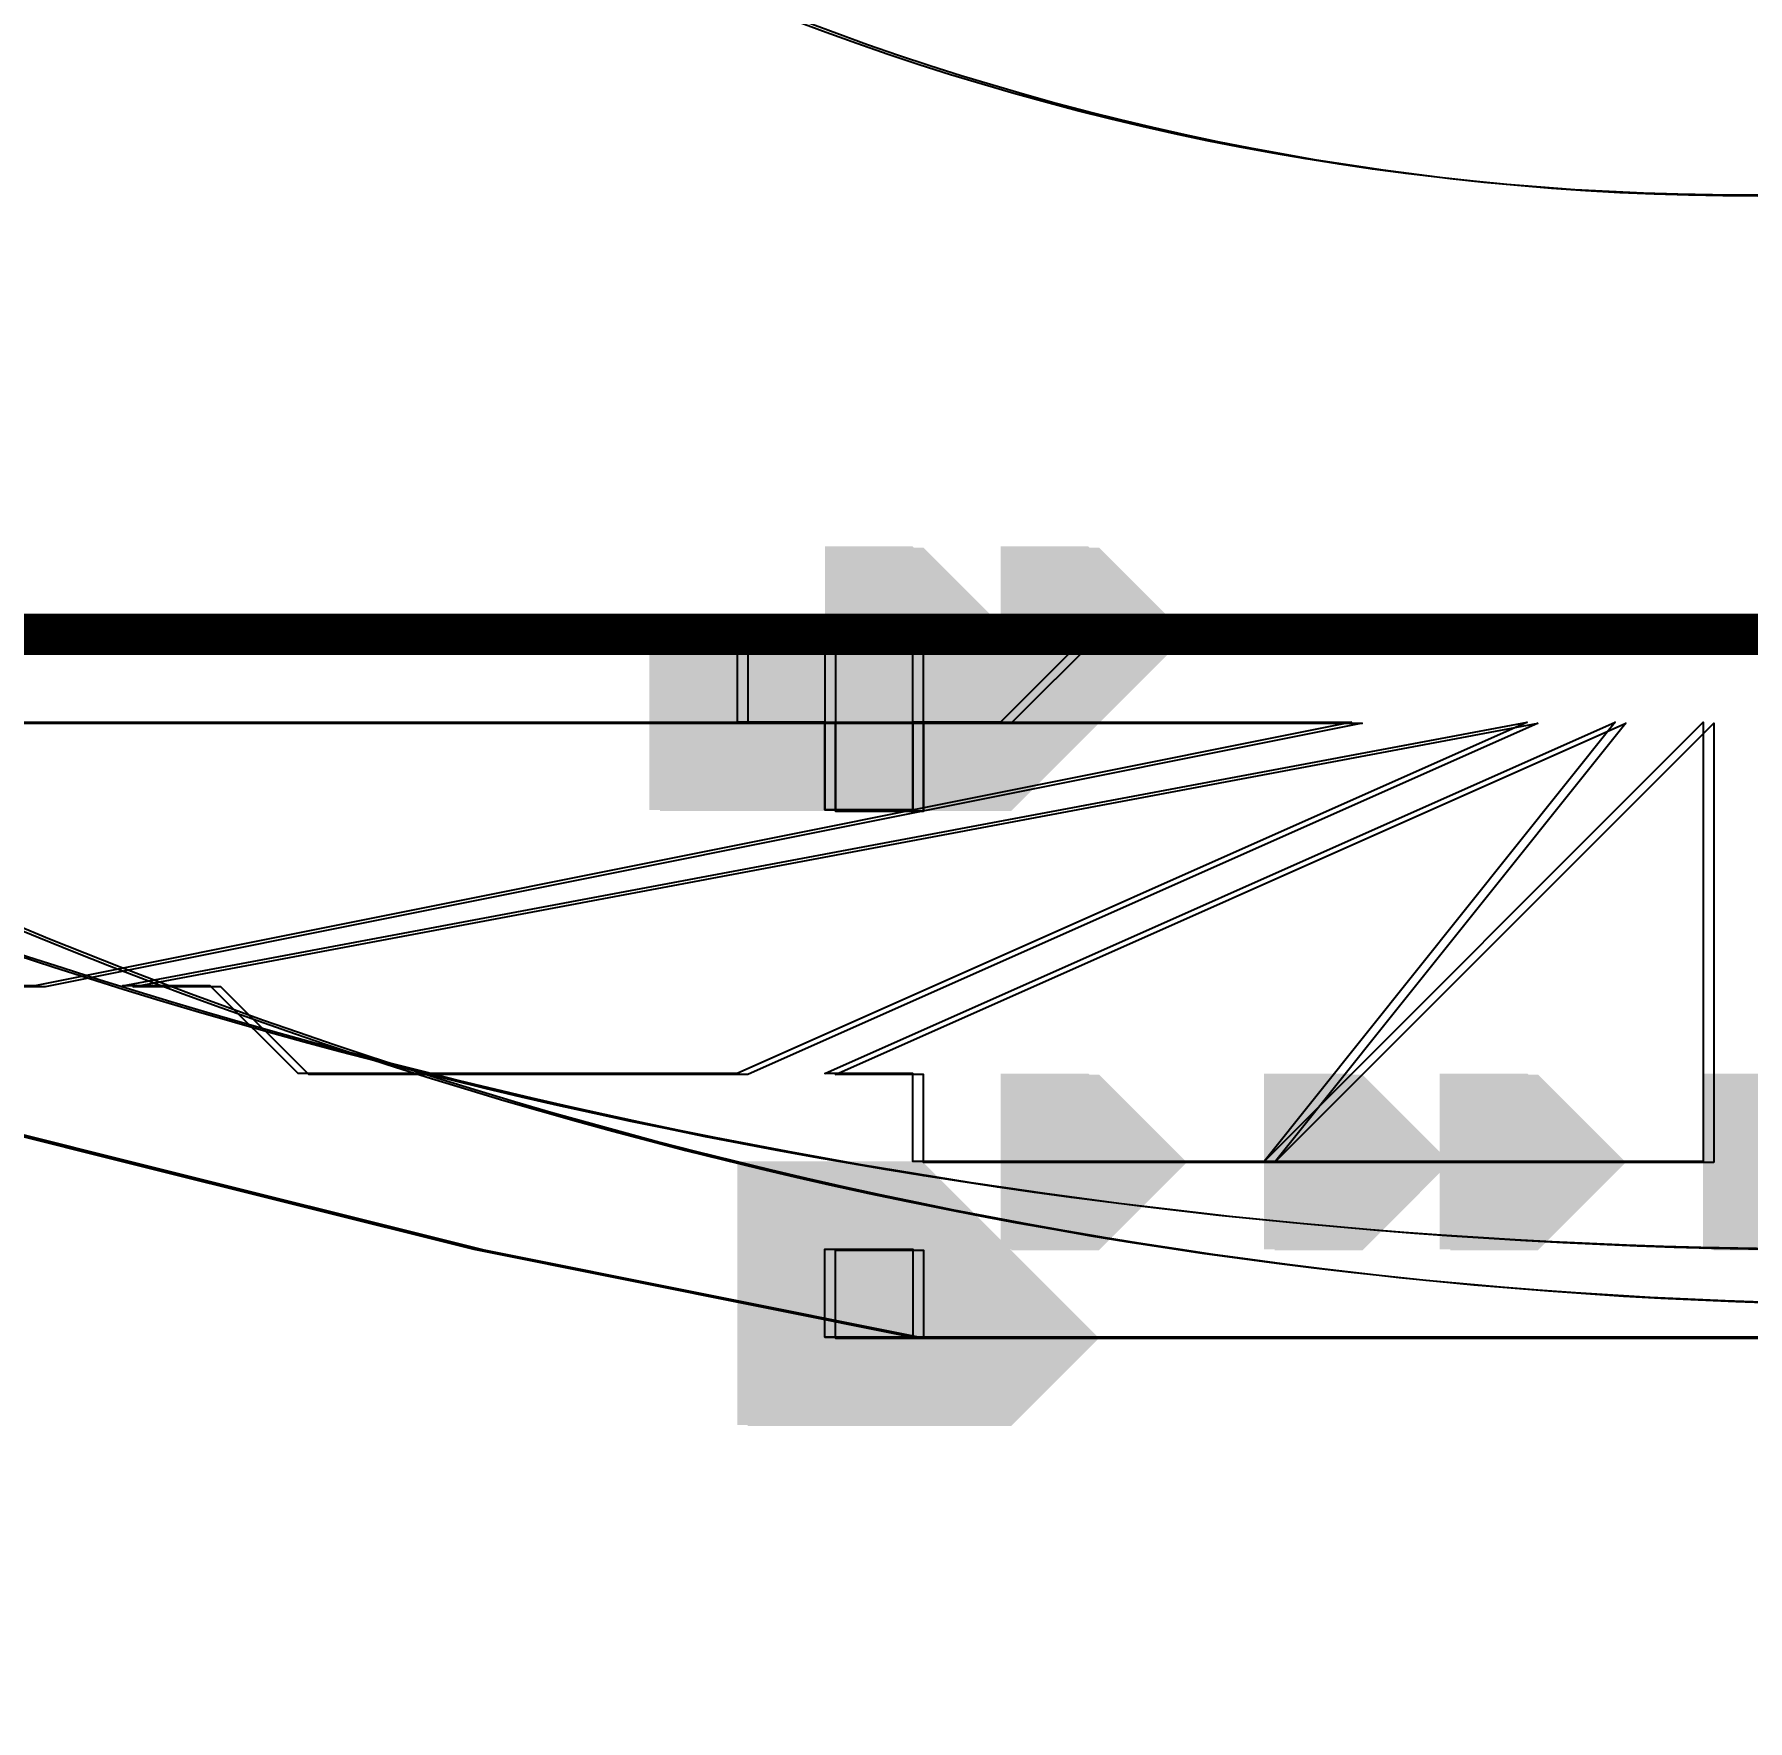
# Model space of a CAD drawing. Header units: millimetres. Extents: x -8689834 to 9419935, y -370377 to 166066.
# Drawn here: x -203899.9 to -203817.3, y 95892.4 to 95973.6 of the extents above; entities that cross this region are included whole.
import ezdxf
from ezdxf import colors
from ezdxf.entities.mleader import LeaderData, LeaderLine
from ezdxf.math import Vec2, Vec3

# ---------------------------------------------------------------- set-up
doc = ezdxf.new("R2010")
doc.units = ezdxf.units.MM
doc.header["$MEASUREMENT"] = 0
doc.layers.get('0').update_dxf_attribs({"color": 250, "lineweight": 9})
doc.layers.add('АР_Отметки', color=250, linetype='Continuous', lineweight=15)
doc.layers.add('ТХ_обор_бытовое', color=14, linetype='Continuous')
doc.styles.add('ISOCPEUR', font='isocpeur.ttf', dxfattribs={"width": 0.7})

# ---------------------------------------------------------------- blocks, each defined once
blk = doc.blocks.new('_DotSmall')
at = {"color": 0, "linetype": 'ByBlock', "const_width": 0.5}
blk.add_lwpolyline([(-0.0625, 0, 1), (0.0625, 0, 1)], format="xyb", close=True, dxfattribs=at)
blk = doc.blocks.new('У300')
at = {"layer": 'ТХ_обор_бытовое', "transparency": 33554559}
for points in [[(-230546.279, 67358.001), (-230550.512, 67358.001), (-230550.512, 67353.768), (-230546.279, 67349.534), (-230542.046, 67353.768), (-230542.046, 67358.001)], [(-230546.279, 67358.001), (-230550.512, 67358.001), (-230550.512, 67353.768), (-230546.279, 67349.534), (-230542.046, 67353.768), (-230542.046, 67358.001)], [(-230546.228, 67358.512), (-230550.461, 67358.512), (-230550.461, 67354.278), (-230546.228, 67350.045), (-230541.994, 67354.278), (-230541.994, 67358.512)], [(-230546.228, 67358.512), (-230550.461, 67358.512), (-230550.461, 67354.278), (-230546.228, 67350.045), (-230541.994, 67354.278), (-230541.994, 67358.512)], [(-230575.913, 67353.768), (-230580.146, 67353.768), (-230580.146, 67349.534), (-230575.913, 67345.301), (-230571.679, 67349.534), (-230571.679, 67353.768)], [(-230575.913, 67353.768), (-230580.146, 67353.768), (-230580.146, 67349.534), (-230575.913, 67345.301), (-230571.679, 67349.534), (-230571.679, 67353.768)], [(-230575.913, 67353.768), (-230580.146, 67353.768), (-230580.146, 67349.534), (-230575.913, 67345.301), (-230571.679, 67349.534), (-230571.679, 67353.768)], [(-230575.913, 67353.768), (-230580.146, 67353.768), (-230580.146, 67349.534), (-230575.913, 67345.301), (-230571.679, 67349.534), (-230571.679, 67353.768)], [(-230575.913, 67353.768), (-230580.146, 67353.768), (-230580.146, 67349.534), (-230575.913, 67345.301), (-230571.679, 67349.534), (-230571.679, 67353.768)], [(-230575.913, 67353.768), (-230580.146, 67353.768), (-230580.146, 67349.534), (-230575.913, 67345.301), (-230571.679, 67349.534), (-230571.679, 67353.768)], [(-230575.861, 67354.278), (-230580.095, 67354.278), (-230580.095, 67350.045), (-230575.861, 67345.811), (-230571.628, 67350.045), (-230571.628, 67354.278)], [(-230575.861, 67354.278), (-230580.095, 67354.278), (-230580.095, 67350.045), (-230575.861, 67345.811), (-230571.628, 67350.045), (-230571.628, 67354.278)], [(-230575.861, 67354.278), (-230580.095, 67354.278), (-230580.095, 67350.045), (-230575.861, 67345.811), (-230571.628, 67350.045), (-230571.628, 67354.278)], [(-230575.861, 67354.278), (-230580.095, 67354.278), (-230580.095, 67350.045), (-230575.861, 67345.811), (-230571.628, 67350.045), (-230571.628, 67354.278)], [(-230575.861, 67354.278), (-230580.095, 67354.278), (-230580.095, 67350.045), (-230575.861, 67345.811), (-230571.628, 67350.045), (-230571.628, 67354.278)], [(-230575.861, 67354.278), (-230580.095, 67354.278), (-230580.095, 67350.045), (-230575.861, 67345.811), (-230571.628, 67350.045), (-230571.628, 67354.278)], [(-230571.679, 67353.768), (-230575.913, 67353.768), (-230575.913, 67349.534), (-230571.679, 67345.301), (-230567.446, 67349.534), (-230567.446, 67353.768)], [(-230571.679, 67353.768), (-230575.913, 67353.768), (-230575.913, 67349.534), (-230571.679, 67345.301), (-230567.446, 67349.534), (-230567.446, 67353.768)], [(-230571.679, 67353.768), (-230575.913, 67353.768), (-230575.913, 67349.534), (-230571.679, 67345.301), (-230567.446, 67349.534), (-230567.446, 67353.768)], [(-230571.679, 67353.768), (-230575.913, 67353.768), (-230575.913, 67349.534), (-230571.679, 67345.301), (-230567.446, 67349.534), (-230567.446, 67353.768)], [(-230571.679, 67353.768), (-230575.913, 67353.768), (-230575.913, 67349.534), (-230571.679, 67345.301), (-230567.446, 67349.534), (-230567.446, 67353.768)], [(-230571.628, 67354.278), (-230575.861, 67354.278), (-230575.861, 67350.045), (-230571.628, 67345.811), (-230567.395, 67350.045), (-230567.395, 67354.278)], [(-230571.628, 67354.278), (-230575.861, 67354.278), (-230575.861, 67350.045), (-230571.628, 67345.811), (-230567.395, 67350.045), (-230567.395, 67354.278)], [(-230571.628, 67354.278), (-230575.861, 67354.278), (-230575.861, 67350.045), (-230571.628, 67345.811), (-230567.395, 67350.045), (-230567.395, 67354.278)], [(-230571.628, 67354.278), (-230575.861, 67354.278), (-230575.861, 67350.045), (-230571.628, 67345.811), (-230567.395, 67350.045), (-230567.395, 67354.278)], [(-230571.628, 67354.278), (-230575.861, 67354.278), (-230575.861, 67350.045), (-230571.628, 67345.811), (-230567.395, 67350.045), (-230567.395, 67354.278)], [(-230546.279, 67353.768), (-230550.512, 67353.768), (-230550.512, 67349.534), (-230546.279, 67345.301), (-230542.046, 67349.534), (-230542.046, 67353.768)], [(-230546.279, 67353.768), (-230550.512, 67353.768), (-230550.512, 67349.534), (-230546.279, 67345.301), (-230542.046, 67349.534), (-230542.046, 67353.768)], [(-230546.279, 67353.768), (-230550.512, 67353.768), (-230550.512, 67349.534), (-230546.279, 67345.301), (-230542.046, 67349.534), (-230542.046, 67353.768)], [(-230546.228, 67354.278), (-230550.461, 67354.278), (-230550.461, 67350.045), (-230546.228, 67345.811), (-230541.994, 67350.045), (-230541.994, 67354.278)], [(-230546.228, 67354.278), (-230550.461, 67354.278), (-230550.461, 67350.045), (-230546.228, 67345.811), (-230541.994, 67350.045), (-230541.994, 67354.278)], [(-230546.228, 67354.278), (-230550.461, 67354.278), (-230550.461, 67350.045), (-230546.228, 67345.811), (-230541.994, 67350.045), (-230541.994, 67354.278)], [(-230575.861, 67350.045), (-230580.095, 67350.045), (-230580.095, 67345.811), (-230575.861, 67341.578), (-230571.628, 67345.811), (-230571.628, 67350.045)], [(-230575.861, 67350.045), (-230580.095, 67350.045), (-230580.095, 67345.811), (-230575.861, 67341.578), (-230571.628, 67345.811), (-230571.628, 67350.045)], [(-230575.861, 67350.045), (-230580.095, 67350.045), (-230580.095, 67345.811), (-230575.861, 67341.578), (-230571.628, 67345.811), (-230571.628, 67350.045)], [(-230575.861, 67350.045), (-230580.095, 67350.045), (-230580.095, 67345.811), (-230575.861, 67341.578), (-230571.628, 67345.811), (-230571.628, 67350.045)], [(-230575.861, 67350.045), (-230580.095, 67350.045), (-230580.095, 67345.811), (-230575.861, 67341.578), (-230571.628, 67345.811), (-230571.628, 67350.045)], [(-230575.861, 67350.045), (-230580.095, 67350.045), (-230580.095, 67345.811), (-230575.861, 67341.578), (-230571.628, 67345.811), (-230571.628, 67350.045)], [(-230575.861, 67350.045), (-230580.095, 67350.045), (-230580.095, 67345.811), (-230575.861, 67341.578), (-230571.628, 67345.811), (-230571.628, 67350.045)], [(-230575.861, 67350.045), (-230580.095, 67350.045), (-230580.095, 67345.811), (-230575.861, 67341.578), (-230571.628, 67345.811), (-230571.628, 67350.045)], [(-230575.861, 67350.045), (-230580.095, 67350.045), (-230580.095, 67345.811), (-230575.861, 67341.578), (-230571.628, 67345.811), (-230571.628, 67350.045)], [(-230575.861, 67350.045), (-230580.095, 67350.045), (-230580.095, 67345.811), (-230575.861, 67341.578), (-230571.628, 67345.811), (-230571.628, 67350.045)], [(-230575.861, 67350.045), (-230580.095, 67350.045), (-230580.095, 67345.811), (-230575.861, 67341.578), (-230571.628, 67345.811), (-230571.628, 67350.045)], [(-230575.861, 67350.045), (-230580.095, 67350.045), (-230580.095, 67345.811), (-230575.861, 67341.578), (-230571.628, 67345.811), (-230571.628, 67350.045)], [(-230575.861, 67350.045), (-230580.095, 67350.045), (-230580.095, 67345.811), (-230575.861, 67341.578), (-230571.628, 67345.811), (-230571.628, 67350.045)], [(-230571.628, 67350.045), (-230575.861, 67350.045), (-230575.861, 67345.811), (-230571.628, 67341.578), (-230567.395, 67345.811), (-230567.395, 67350.045)], [(-230571.628, 67350.045), (-230575.861, 67350.045), (-230575.861, 67345.811), (-230571.628, 67341.578), (-230567.395, 67345.811), (-230567.395, 67350.045)], [(-230571.628, 67350.045), (-230575.861, 67350.045), (-230575.861, 67345.811), (-230571.628, 67341.578), (-230567.395, 67345.811), (-230567.395, 67350.045)], [(-230571.628, 67350.045), (-230575.861, 67350.045), (-230575.861, 67345.811), (-230571.628, 67341.578), (-230567.395, 67345.811), (-230567.395, 67350.045)], [(-230571.628, 67350.045), (-230575.861, 67350.045), (-230575.861, 67345.811), (-230571.628, 67341.578), (-230567.395, 67345.811), (-230567.395, 67350.045)], [(-230571.628, 67350.045), (-230575.861, 67350.045), (-230575.861, 67345.811), (-230571.628, 67341.578), (-230567.395, 67345.811), (-230567.395, 67350.045)], [(-230571.628, 67350.045), (-230575.861, 67350.045), (-230575.861, 67345.811), (-230571.628, 67341.578), (-230567.395, 67345.811), (-230567.395, 67350.045)], [(-230571.628, 67350.045), (-230575.861, 67350.045), (-230575.861, 67345.811), (-230571.628, 67341.578), (-230567.395, 67345.811), (-230567.395, 67350.045)], [(-230546.228, 67350.045), (-230550.461, 67350.045), (-230550.461, 67345.811), (-230546.228, 67341.578), (-230541.994, 67345.811), (-230541.994, 67350.045)], [(-230541.994, 67350.045), (-230546.228, 67350.045), (-230546.228, 67345.811), (-230541.994, 67341.578), (-230537.761, 67345.811), (-230537.761, 67350.045)], [(-230575.913, 67349.534), (-230580.146, 67349.534), (-230580.146, 67345.301), (-230575.913, 67341.067), (-230571.679, 67345.301), (-230571.679, 67349.534)], [(-230575.913, 67349.534), (-230580.146, 67349.534), (-230580.146, 67345.301), (-230575.913, 67341.067), (-230571.679, 67345.301), (-230571.679, 67349.534)], [(-230575.913, 67349.534), (-230580.146, 67349.534), (-230580.146, 67345.301), (-230575.913, 67341.067), (-230571.679, 67345.301), (-230571.679, 67349.534)], [(-230575.913, 67349.534), (-230580.146, 67349.534), (-230580.146, 67345.301), (-230575.913, 67341.067), (-230571.679, 67345.301), (-230571.679, 67349.534)], [(-230575.913, 67349.534), (-230580.146, 67349.534), (-230580.146, 67345.301), (-230575.913, 67341.067), (-230571.679, 67345.301), (-230571.679, 67349.534)], [(-230575.913, 67349.534), (-230580.146, 67349.534), (-230580.146, 67345.301), (-230575.913, 67341.067), (-230571.679, 67345.301), (-230571.679, 67349.534)], [(-230575.913, 67349.534), (-230580.146, 67349.534), (-230580.146, 67345.301), (-230575.913, 67341.067), (-230571.679, 67345.301), (-230571.679, 67349.534)], [(-230575.913, 67349.534), (-230580.146, 67349.534), (-230580.146, 67345.301), (-230575.913, 67341.067), (-230571.679, 67345.301), (-230571.679, 67349.534)], [(-230575.913, 67349.534), (-230580.146, 67349.534), (-230580.146, 67345.301), (-230575.913, 67341.067), (-230571.679, 67345.301), (-230571.679, 67349.534)], [(-230575.913, 67349.534), (-230580.146, 67349.534), (-230580.146, 67345.301), (-230575.913, 67341.067), (-230571.679, 67345.301), (-230571.679, 67349.534)], [(-230575.913, 67349.534), (-230580.146, 67349.534), (-230580.146, 67345.301), (-230575.913, 67341.067), (-230571.679, 67345.301), (-230571.679, 67349.534)], [(-230575.913, 67349.534), (-230580.146, 67349.534), (-230580.146, 67345.301), (-230575.913, 67341.067), (-230571.679, 67345.301), (-230571.679, 67349.534)], [(-230575.913, 67349.534), (-230580.146, 67349.534), (-230580.146, 67345.301), (-230575.913, 67341.067), (-230571.679, 67345.301), (-230571.679, 67349.534)], [(-230571.679, 67349.534), (-230575.913, 67349.534), (-230575.913, 67345.301), (-230571.679, 67341.067), (-230567.446, 67345.301), (-230567.446, 67349.534)], [(-230571.679, 67349.534), (-230575.913, 67349.534), (-230575.913, 67345.301), (-230571.679, 67341.067), (-230567.446, 67345.301), (-230567.446, 67349.534)], [(-230571.679, 67349.534), (-230575.913, 67349.534), (-230575.913, 67345.301), (-230571.679, 67341.067), (-230567.446, 67345.301), (-230567.446, 67349.534)], [(-230571.679, 67349.534), (-230575.913, 67349.534), (-230575.913, 67345.301), (-230571.679, 67341.067), (-230567.446, 67345.301), (-230567.446, 67349.534)], [(-230571.679, 67349.534), (-230575.913, 67349.534), (-230575.913, 67345.301), (-230571.679, 67341.067), (-230567.446, 67345.301), (-230567.446, 67349.534)], [(-230571.679, 67349.534), (-230575.913, 67349.534), (-230575.913, 67345.301), (-230571.679, 67341.067), (-230567.446, 67345.301), (-230567.446, 67349.534)], [(-230571.679, 67349.534), (-230575.913, 67349.534), (-230575.913, 67345.301), (-230571.679, 67341.067), (-230567.446, 67345.301), (-230567.446, 67349.534)], [(-230571.679, 67349.534), (-230575.913, 67349.534), (-230575.913, 67345.301), (-230571.679, 67341.067), (-230567.446, 67345.301), (-230567.446, 67349.534)], [(-230546.279, 67349.534), (-230550.512, 67349.534), (-230550.512, 67345.301), (-230546.279, 67341.067), (-230542.046, 67345.301), (-230542.046, 67349.534)], [(-230542.046, 67349.534), (-230546.279, 67349.534), (-230546.279, 67345.301), (-230542.046, 67341.067), (-230537.812, 67345.301), (-230537.812, 67349.534)], [(-230575.861, 67345.811), (-230580.095, 67345.811), (-230580.095, 67341.578), (-230575.861, 67337.345), (-230571.628, 67341.578), (-230571.628, 67345.811)], [(-230546.228, 67345.811), (-230550.461, 67345.811), (-230550.461, 67341.578), (-230546.228, 67337.345), (-230541.994, 67341.578), (-230541.994, 67345.811)], [(-230546.228, 67345.811), (-230550.461, 67345.811), (-230550.461, 67341.578), (-230546.228, 67337.345), (-230541.994, 67341.578), (-230541.994, 67345.811)], [(-230546.228, 67345.811), (-230550.461, 67345.811), (-230550.461, 67341.578), (-230546.228, 67337.345), (-230541.994, 67341.578), (-230541.994, 67345.811)], [(-230546.228, 67345.811), (-230550.461, 67345.811), (-230550.461, 67341.578), (-230546.228, 67337.345), (-230541.994, 67341.578), (-230541.994, 67345.811)], [(-230575.913, 67345.301), (-230580.146, 67345.301), (-230580.146, 67341.067), (-230575.913, 67336.834), (-230571.679, 67341.067), (-230571.679, 67345.301)], [(-230546.279, 67345.301), (-230550.512, 67345.301), (-230550.512, 67341.067), (-230546.279, 67336.834), (-230542.046, 67341.067), (-230542.046, 67345.301)], [(-230546.279, 67345.301), (-230550.512, 67345.301), (-230550.512, 67341.067), (-230546.279, 67336.834), (-230542.046, 67341.067), (-230542.046, 67345.301)], [(-230546.279, 67345.301), (-230550.512, 67345.301), (-230550.512, 67341.067), (-230546.279, 67336.834), (-230542.046, 67341.067), (-230542.046, 67345.301)], [(-230546.279, 67345.301), (-230550.512, 67345.301), (-230550.512, 67341.067), (-230546.279, 67336.834), (-230542.046, 67341.067), (-230542.046, 67345.301)], [(-230567.395, 67341.578), (-230571.628, 67341.578), (-230571.628, 67337.345), (-230567.395, 67333.111), (-230563.161, 67337.345), (-230563.161, 67341.578)], [(-230541.994, 67341.578), (-230546.228, 67341.578), (-230546.228, 67337.345), (-230541.994, 67333.111), (-230537.761, 67337.345), (-230537.761, 67341.578)], [(-230541.994, 67341.578), (-230546.228, 67341.578), (-230546.228, 67337.345), (-230541.994, 67333.111), (-230537.761, 67337.345), (-230537.761, 67341.578)], [(-230567.446, 67341.067), (-230571.679, 67341.067), (-230571.679, 67336.834), (-230567.446, 67332.601), (-230563.212, 67336.834), (-230563.212, 67341.067)], [(-230542.046, 67341.067), (-230546.279, 67341.067), (-230546.279, 67336.834), (-230542.046, 67332.601), (-230537.812, 67336.834), (-230537.812, 67341.067)], [(-230542.046, 67341.067), (-230546.279, 67341.067), (-230546.279, 67336.834), (-230542.046, 67332.601), (-230537.812, 67336.834), (-230537.812, 67341.067)], [(-230567.446, 67328.367), (-230571.679, 67328.367), (-230571.679, 67324.134), (-230567.446, 67319.901), (-230563.212, 67324.134), (-230563.212, 67328.367)], [(-230567.395, 67328.878), (-230571.628, 67328.878), (-230571.628, 67324.645), (-230567.395, 67320.411), (-230563.161, 67324.645), (-230563.161, 67328.878)], [(-230567.446, 67319.901), (-230571.679, 67319.901), (-230571.679, 67315.667), (-230567.446, 67311.434), (-230563.212, 67315.667), (-230563.212, 67319.901)], [(-230567.395, 67320.411), (-230571.628, 67320.411), (-230571.628, 67316.178), (-230567.395, 67311.945), (-230563.161, 67316.178), (-230563.161, 67320.411)], [(-230567.395, 67307.711), (-230571.628, 67307.711), (-230571.628, 67303.478), (-230567.395, 67299.244), (-230563.161, 67303.478), (-230563.161, 67307.711)], [(-230567.446, 67307.201), (-230571.679, 67307.201), (-230571.679, 67302.967), (-230567.446, 67298.734), (-230563.212, 67302.967), (-230563.212, 67307.201)]]:
    blk.add_hatch(color=256, dxfattribs=at).paths.add_polyline_path(points)
at = {"layer": 'ТХ_обор_бытовое', "const_width": 2}
blk.add_lwpolyline([(-230216.026, 67468.579), (-230216.026, 67142.61), (-230541.994, 67142.61), (-230541.994, 67468.579)], close=True, dxfattribs=at)
at = {"layer": 'ТХ_обор_бытовое', "elevation": -0.565}
for points in [[(-230550.512, 67184.433), (-230554.746, 67192.9), (-230563.212, 67201.367), (-230567.446, 67214.067), (-230571.679, 67235.233), (-230571.679, 67252.167), (-230575.913, 67277.567), (-230575.913, 67298.734), (-230575.913, 67324.134), (-230575.913, 67345.301), (-230571.679, 67366.468), (-230567.446, 67383.401), (-230563.212, 67400.335)], [(-230563.212, 67400.335), (-230567.446, 67383.401), (-230571.679, 67366.468), (-230575.913, 67345.301), (-230575.913, 67324.134), (-230575.913, 67298.734), (-230575.913, 67277.567), (-230571.679, 67252.167), (-230571.679, 67235.233), (-230567.446, 67214.067)], [(-230567.446, 67214.067), (-230571.679, 67235.233), (-230571.679, 67252.167), (-230575.913, 67277.567), (-230575.913, 67298.734), (-230575.913, 67324.134), (-230575.913, 67345.301), (-230571.679, 67366.468), (-230567.446, 67383.401), (-230563.212, 67400.335)], [(-230571.679, 67366.468), (-230575.913, 67345.301), (-230575.913, 67324.134), (-230575.913, 67298.734), (-230575.913, 67277.567)], [(-230542.046, 67353.768), (-230546.279, 67353.768), (-230546.279, 67349.534), (-230550.512, 67349.534), (-230550.512, 67345.301), (-230546.279, 67345.301), (-230546.279, 67341.067), (-230542.046, 67336.834), (-230546.279, 67341.067), (-230546.279, 67345.301), (-230550.512, 67345.301), (-230550.512, 67349.534), (-230546.279, 67349.534), (-230546.279, 67353.768)], [(-230575.913, 67349.534), (-230575.913, 67345.301), (-230575.913, 67349.534), (-230571.679, 67349.534), (-230571.679, 67345.301), (-230575.913, 67345.301)], [(-230542.046, 67349.534), (-230546.279, 67349.534), (-230546.279, 67345.301), (-230542.046, 67345.301)]]:
    blk.add_lwpolyline(points, dxfattribs=at)
at = {"layer": 'ТХ_обор_бытовое'}
for points in [[(-230550.461, 67184.944), (-230554.695, 67193.41), (-230563.161, 67201.877), (-230567.395, 67214.577), (-230571.628, 67235.744), (-230571.628, 67252.678), (-230575.861, 67278.078), (-230575.861, 67299.244), (-230575.861, 67324.645), (-230575.861, 67345.811), (-230571.628, 67366.978), (-230567.395, 67383.912), (-230563.161, 67400.845)], [(-230563.161, 67400.845), (-230567.395, 67383.912), (-230571.628, 67366.978), (-230575.861, 67345.811), (-230575.861, 67324.645), (-230575.861, 67299.244), (-230575.861, 67278.078), (-230571.628, 67252.678), (-230571.628, 67235.744), (-230567.395, 67214.577)], [(-230567.395, 67214.577), (-230571.628, 67235.744), (-230571.628, 67252.678), (-230575.861, 67278.078), (-230575.861, 67299.244), (-230575.861, 67324.645), (-230575.861, 67345.811), (-230571.628, 67366.978), (-230567.395, 67383.912), (-230563.161, 67400.845)], [(-230571.628, 67366.978), (-230575.861, 67345.811), (-230575.861, 67324.645), (-230575.861, 67299.244), (-230575.861, 67278.078)], [(-230541.994, 67354.278), (-230546.228, 67354.278), (-230546.228, 67350.045), (-230550.461, 67350.045), (-230550.461, 67345.811), (-230546.228, 67345.811), (-230546.228, 67341.578), (-230541.994, 67337.345), (-230546.228, 67341.578), (-230546.228, 67345.811), (-230550.461, 67345.811), (-230550.461, 67350.045), (-230546.228, 67350.045), (-230546.228, 67354.278)], [(-230575.861, 67350.045), (-230575.861, 67345.811), (-230575.861, 67350.045), (-230571.628, 67350.045), (-230571.628, 67345.811), (-230575.861, 67345.811)], [(-230541.994, 67350.045), (-230546.228, 67350.045), (-230546.228, 67345.811), (-230541.994, 67345.811)]]:
    blk.add_lwpolyline(points, dxfattribs=at)
blk.add_lwpolyline([(-230546.228, 67417.779), (-230541.994, 67417.779, 0.248454), (-230550.461, 67193.41, -0.207133)], format="xyb", close=True, dxfattribs=at)
at = {"layer": 'ТХ_обор_бытовое', "elevation": -0.565}
blk.add_lwpolyline([(-230546.279, 67417.268), (-230542.046, 67417.268, 0.248454), (-230550.512, 67192.9, -0.207133)], format="xyb", close=True, dxfattribs=at)
at = {"layer": 'ТХ_обор_бытовое'}
for points in [[(-230546.228, 67324.645), (-230558.928, 67388.145), (-230558.928, 67392.378), (-230554.695, 67400.845), (-230554.695, 67405.078), (-230550.461, 67409.312), (-230546.228, 67413.545)], [(-230546.228, 67316.178), (-230563.161, 67354.278), (-230563.161, 67358.512), (-230563.161, 67362.745), (-230563.161, 67366.978), (-230563.161, 67371.212), (-230563.161, 67375.445), (-230558.928, 67379.678), (-230558.928, 67383.912)], [(-230567.395, 67328.878), (-230567.395, 67333.111), (-230567.395, 67337.345), (-230567.395, 67341.578), (-230567.395, 67345.811), (-230563.161, 67345.811), (-230563.161, 67350.045), (-230546.228, 67311.945)], [(-230567.395, 67307.711), (-230567.395, 67311.945), (-230567.395, 67316.178), (-230567.395, 67320.411), (-230567.395, 67324.645), (-230567.395, 67328.878), (-230546.228, 67307.711)]]:
    blk.add_lwpolyline(points, close=True, dxfattribs=at)
at = {"layer": 'ТХ_обор_бытовое', "elevation": -0.565}
for points in [[(-230546.279, 67324.134), (-230558.979, 67387.634), (-230558.979, 67391.868), (-230554.746, 67400.335), (-230554.746, 67404.568), (-230550.512, 67408.801), (-230546.279, 67413.035)], [(-230546.279, 67315.667), (-230563.212, 67353.768), (-230563.212, 67358.001), (-230563.212, 67362.234), (-230563.212, 67366.468), (-230563.212, 67370.701), (-230563.212, 67374.934), (-230558.979, 67379.168), (-230558.979, 67383.401)], [(-230567.446, 67328.367), (-230567.446, 67332.601), (-230567.446, 67336.834), (-230567.446, 67341.067), (-230567.446, 67345.301), (-230563.212, 67345.301), (-230563.212, 67349.534), (-230546.279, 67311.434)], [(-230567.446, 67307.201), (-230567.446, 67311.434), (-230567.446, 67315.667), (-230567.446, 67319.901), (-230567.446, 67324.134), (-230567.446, 67328.367), (-230546.279, 67307.201)]]:
    blk.add_lwpolyline(points, close=True, dxfattribs=at)
at = {"layer": 'ТХ_обор_бытовое'}
for centre in [(-230391.71, 67305.595), (-230391.71, 67305.595), (-230391.761, 67305.084, -0.565), (-230391.761, 67305.084, -0.565)]:
    blk.add_circle(centre, 129.117, dxfattribs=at)

msp = doc.modelspace()

# ---------------------------------------------------------------- block references
at = {"layer": 'ТХ_обор_бытовое', "color": 7, "rotation": 90}
msp.add_blockref('У300', (-136511.728, 326486.708), dxfattribs=at)

# ---------------------------------------------------------------- leaders
at = {"layer": 'АР_Отметки', "color": 7}
ml = msp.add_multileader_mtext('Standard', dxfattribs=at)
ml.set_content('-0,125', color=7, style='ISOCPEUR')
ml.set_leader_properties(color=256, linetype='Continuous', lineweight=-1)
ml.set_arrow_properties(name='DOTSMALL')
ml.build(insert=Vec2(0, 0))
ml.multileader.update_dxf_attribs({"has_text_frame": 1, "text_left_attachment_type": 4, "text_right_attachment_type": 4, "dogleg_length": 100, "arrow_head_size": 180})
ctx = ml.context
ctx.base_point, ctx.char_height, ctx.arrow_head_size, ctx.landing_gap_size, ctx.plane_origin = Vec3(-204881.228, 122200.446), 250, 180, 50, Vec3(-207042.44, 121251.697)
ctx.left_attachment, ctx.right_attachment = 4, 4
notes = []
notes.append((ctx, [(0, (0, 0, 0), (0, 0), (1, 0), 1, [])]))
ctx.mtext.insert, ctx.mtext.width, ctx.mtext.line_spacing_style, ctx.mtext.flow_direction = Vec3(-204831.228, 122533.78), 852.69703, 2, 5
ml = msp.add_multileader_mtext('Standard', dxfattribs=at)
ml.set_content('{\\W0.8;-2,730}', color=7, style='ISOCPEUR')
ml.set_leader_properties(color=256, linetype='Continuous', lineweight=-1)
ml.set_arrow_properties(name='DOTSMALL')
ml.build(insert=Vec2(0, 0))
ml.multileader.update_dxf_attribs({"has_text_frame": 1, "text_left_attachment_type": 4, "text_right_attachment_type": 4, "dogleg_length": 100, "arrow_head_size": 180})
ctx = ml.context
ctx.base_point, ctx.char_height, ctx.arrow_head_size, ctx.landing_gap_size, ctx.plane_origin = Vec3(-314791.321, 121809.018, 0), 250, 180, 50, Vec3(-319449.83, 117956.711, 0)
ctx.left_attachment, ctx.right_attachment = 4, 4
notes.append((ctx, [(0, (0, 0, 0), (0, 0), (1, 0), 1, [])]))
ctx.mtext.insert, ctx.mtext.width, ctx.mtext.defined_height, ctx.mtext.line_spacing_style, ctx.mtext.flow_direction = Vec3(-314741.321, 122142.352, 0), 769.98896, 343.888, 2, 5
ml = msp.add_multileader_mtext('Standard', dxfattribs=at)
ml.set_content('{\\W0.8;-2,430}', color=7, style='ISOCPEUR')
ml.set_leader_properties(color=256, linetype='Continuous', lineweight=-1)
ml.set_arrow_properties(name='DOTSMALL')
ml.build(insert=Vec2(0, 0))
ml.multileader.update_dxf_attribs({"has_text_frame": 1, "text_left_attachment_type": 4, "text_right_attachment_type": 4, "dogleg_length": 100, "arrow_head_size": 180})
ctx = ml.context
ctx.base_point, ctx.char_height, ctx.arrow_head_size, ctx.landing_gap_size, ctx.plane_origin = Vec3(-301002.247, 120038.585), 250, 180, 50, Vec3(-299949.553, 118383.411)
ctx.left_attachment, ctx.right_attachment = 4, 4
notes.append((ctx, [(0, (0, 0, 0), (0, 0), (1, 0), 1, [])]))
ctx.mtext.insert, ctx.mtext.width, ctx.mtext.line_spacing_style, ctx.mtext.flow_direction = Vec3(-300952.247, 120371.918), 852.69703, 2, 5
ml = msp.add_multileader_mtext('Standard', dxfattribs=at)
ml.set_content('{\\W0.8;-2,430}', color=7, style='ISOCPEUR')
ml.set_leader_properties(color=256, linetype='Continuous', lineweight=-1)
ml.set_arrow_properties(name='DOTSMALL')
ml.build(insert=Vec2(0, 0))
ml.multileader.update_dxf_attribs({"has_text_frame": 1, "text_left_attachment_type": 4, "text_right_attachment_type": 4, "dogleg_length": 100, "arrow_head_size": 180})
ctx = ml.context
ctx.base_point, ctx.char_height, ctx.arrow_head_size, ctx.landing_gap_size, ctx.plane_origin = Vec3(-336711.886, 117132.656), 250, 180, 50, Vec3(-335659.193, 115477.482)
ctx.left_attachment, ctx.right_attachment = 4, 4
notes.append((ctx, [(0, (0, 0, 0), (0, 0), (1, 0), 1, [])]))
ctx.mtext.insert, ctx.mtext.width, ctx.mtext.line_spacing_style, ctx.mtext.flow_direction = Vec3(-336661.886, 117465.989), 852.69703, 2, 5
ml = msp.add_multileader_mtext('Standard', dxfattribs=at)
ml.set_content('{\\W0.8;-2,480}', color=7, style='ISOCPEUR')
ml.set_leader_properties(color=256, linetype='Continuous', lineweight=-1)
ml.set_arrow_properties(name='DOTSMALL')
ml.build(insert=Vec2(0, 0))
ml.multileader.update_dxf_attribs({"has_text_frame": 1, "text_left_attachment_type": 4, "text_right_attachment_type": 4, "dogleg_length": 100, "arrow_head_size": 180})
ctx = ml.context
ctx.base_point, ctx.char_height, ctx.arrow_head_size, ctx.landing_gap_size, ctx.plane_origin = Vec3(-302447.532, 114255.076), 250, 180, 50, Vec3(-301394.839, 112599.903)
ctx.left_attachment, ctx.right_attachment = 4, 4
notes.append((ctx, [(0, (0, 0, 0), (0, 0), (1, 0), 1, [])]))
ctx.mtext.insert, ctx.mtext.width, ctx.mtext.line_spacing_style, ctx.mtext.flow_direction = Vec3(-302397.532, 114588.409), 852.69703, 2, 5
ml = msp.add_multileader_mtext('Standard', dxfattribs=at)
ml.set_content('-0,125', color=7, style='ISOCPEUR')
ml.set_leader_properties(color=256, linetype='Continuous', lineweight=-1)
ml.set_arrow_properties(name='DOTSMALL')
ml.build(insert=Vec2(0, 0))
ml.multileader.update_dxf_attribs({"has_text_frame": 1, "text_left_attachment_type": 4, "text_right_attachment_type": 4, "dogleg_length": 100, "arrow_head_size": 180})
ctx = ml.context
ctx.base_point, ctx.char_height, ctx.arrow_head_size, ctx.landing_gap_size, ctx.plane_origin = Vec3(-214195.042, 102847.822), 250, 180, 50, Vec3(-216356.255, 101899.073)
ctx.left_attachment, ctx.right_attachment = 4, 4
notes.append((ctx, [(0, (0, 0, 0), (0, 0), (1, 0), 1, [])]))
ctx.mtext.insert, ctx.mtext.width, ctx.mtext.line_spacing_style, ctx.mtext.flow_direction = Vec3(-214145.042, 103181.155), 852.69703, 2, 5
ml = msp.add_multileader_mtext('Standard', dxfattribs=at)
ml.set_content('-0,125', color=7, style='ISOCPEUR')
ml.set_leader_properties(color=256, linetype='Continuous', lineweight=-1)
ml.set_arrow_properties(name='DOTSMALL')
ml.build(insert=Vec2(0, 0))
ml.multileader.update_dxf_attribs({"has_text_frame": 1, "text_left_attachment_type": 4, "text_right_attachment_type": 4, "dogleg_length": 100, "arrow_head_size": 180})
ctx = ml.context
ctx.base_point, ctx.char_height, ctx.arrow_head_size, ctx.landing_gap_size, ctx.plane_origin = Vec3(-211620.182, 102847.822), 250, 180, 50, Vec3(-213781.394, 101899.073)
ctx.left_attachment, ctx.right_attachment = 4, 4
notes.append((ctx, [(0, (0, 0, 0), (0, 0), (1, 0), 1, [])]))
ctx.mtext.insert, ctx.mtext.width, ctx.mtext.line_spacing_style, ctx.mtext.flow_direction = Vec3(-211570.182, 103181.155), 852.69703, 2, 5
ml = msp.add_multileader_mtext('Standard', dxfattribs=at)
ml.set_content('{\\W0.8;-2,730}', color=7, style='ISOCPEUR')
ml.set_leader_properties(color=256, linetype='Continuous', lineweight=-1)
ml.set_arrow_properties(name='DOTSMALL')
ml.build(insert=Vec2(0, 0))
ml.multileader.update_dxf_attribs({"has_text_frame": 1, "text_left_attachment_type": 4, "text_right_attachment_type": 4, "dogleg_length": 100, "arrow_head_size": 180})
ctx = ml.context
ctx.base_point, ctx.char_height, ctx.arrow_head_size, ctx.landing_gap_size, ctx.plane_origin = Vec3(-346825.073, 101700.949), 250, 180, 50, Vec3(-346781.466, 100422.83)
ctx.left_attachment, ctx.right_attachment = 4, 4
notes.append((ctx, [(0, (0, 0, 0), (0, 0), (1, 0), 1, [])]))
ctx.mtext.insert, ctx.mtext.width, ctx.mtext.defined_height, ctx.mtext.line_spacing_style, ctx.mtext.flow_direction = Vec3(-346775.073, 102034.282), 769.98896, 343.888, 2, 5
ml = msp.add_multileader_mtext('Standard', dxfattribs=at)
ml.set_content('{\\W0.8;-2,780}', color=7, style='ISOCPEUR')
ml.set_leader_properties(color=256, linetype='Continuous', lineweight=-1)
ml.set_arrow_properties(name='DOTSMALL')
ml.build(insert=Vec2(0, 0))
ml.multileader.update_dxf_attribs({"has_text_frame": 1, "text_left_attachment_type": 4, "text_right_attachment_type": 4, "dogleg_length": 100, "arrow_head_size": 180})
ctx = ml.context
ctx.base_point, ctx.char_height, ctx.arrow_head_size, ctx.landing_gap_size, ctx.plane_origin = Vec3(-348571.087, 101311.404), 250, 180, 50, Vec3(-348527.481, 100033.285)
ctx.left_attachment, ctx.right_attachment = 4, 4
notes.append((ctx, [(0, (0, 0, 0), (0, 0), (1, 0), 1, [])]))
ctx.mtext.insert, ctx.mtext.width, ctx.mtext.defined_height, ctx.mtext.line_spacing_style, ctx.mtext.flow_direction = Vec3(-348521.087, 101644.737), 769.98896, 343.888, 2, 5
ml = msp.add_multileader_mtext('Standard', dxfattribs=at)
ml.set_content('-2,500', color=7, style='ISOCPEUR')
ml.set_leader_properties(color=256, linetype='Continuous', lineweight=-1)
ml.set_arrow_properties(name='DOTSMALL')
ml.build(insert=Vec2(0, 0))
ml.multileader.update_dxf_attribs({"has_text_frame": 1, "text_left_attachment_type": 4, "text_right_attachment_type": 4, "dogleg_length": 100, "arrow_head_size": 180})
ctx = ml.context
ctx.base_point, ctx.char_height, ctx.arrow_head_size, ctx.landing_gap_size, ctx.plane_origin = Vec3(-213646.346, 100785.797), 250, 180, 50, Vec3(-216011.707, 100009.038)
ctx.left_attachment, ctx.right_attachment = 4, 4
notes.append((ctx, [(0, (0, 0, 0), (0, 0), (1, 0), 1, [])]))
ctx.mtext.insert, ctx.mtext.width, ctx.mtext.line_spacing_style, ctx.mtext.flow_direction = Vec3(-213596.346, 101119.13), 852.69703, 2, 5
ml = msp.add_multileader_mtext('Standard', dxfattribs=at)
ml.set_content('-0,900', color=7, style='ISOCPEUR')
ml.set_leader_properties(color=256, linetype='Continuous', lineweight=-1)
ml.set_arrow_properties(name='DOTSMALL')
ml.build(insert=Vec2(0, 0))
ml.multileader.update_dxf_attribs({"has_text_frame": 1, "text_left_attachment_type": 4, "text_right_attachment_type": 4, "dogleg_length": 100, "arrow_head_size": 180})
ctx = ml.context
ctx.base_point, ctx.char_height, ctx.arrow_head_size, ctx.landing_gap_size, ctx.plane_origin = Vec3(-213627.24, 97413.786, 0), 250, 180, 50, Vec3(-215942.437, 96987.847, 0)
ctx.left_attachment, ctx.right_attachment = 4, 4
notes.append((ctx, [(0, (0, 0, 0), (0, 0), (1, 0), 1, [])]))
ctx.mtext.insert, ctx.mtext.width, ctx.mtext.line_spacing_style, ctx.mtext.flow_direction = Vec3(-213577.24, 97747.119, 0), 525.17689, 2, 5
for ctx, leaders in notes:
    for number, flags, end, landing, length, lines in leaders:
        leader = LeaderData()
        leader.index, (leader.has_last_leader_line, leader.has_dogleg_vector, leader.attachment_direction) = number, flags
        leader.last_leader_point, leader.dogleg_vector, leader.dogleg_length = Vec3(end), Vec3(landing), length
        for number, points, colour, breaks in lines:
            line = LeaderLine()
            line.index, line.vertices, line.color, line.breaks = number, Vec3.list(points), colors.encode_raw_color(colour), breaks
            leader.lines.append(line)
        ctx.leaders.append(leader)

doc.saveas('drawing.dxf')
